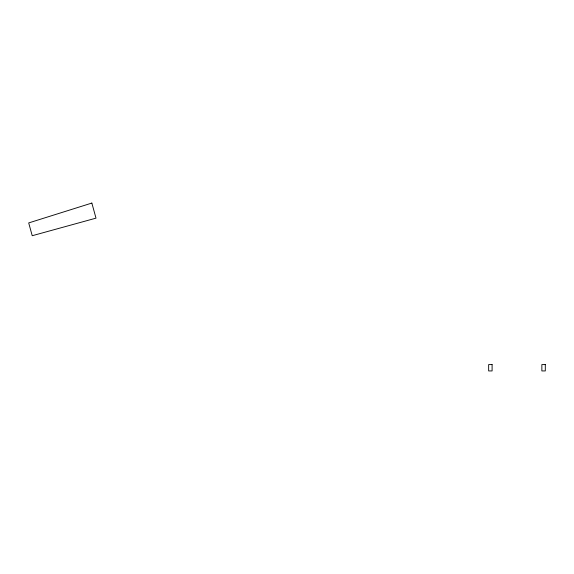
<?xml version="1.0" encoding="UTF-8"?>
<svg xmlns="http://www.w3.org/2000/svg" width="574" height="574" viewBox="0 0 574 574"><rect width="100%" height="100%" fill="white"/><g stroke="black" fill="none" stroke-linecap="round" stroke-linejoin="round"><path stroke-width="0.86" d="M91.847 203.067L28.7 222.927L32.223 235.72L96.002 218.149L91.847 203.067M492.097 364.583L488.653 364.583L488.653 370.933L492.097 370.933L492.097 364.583M545.3 364.583L541.856 364.583L541.856 370.933L545.3 370.933L545.3 364.583"/></g></svg>
